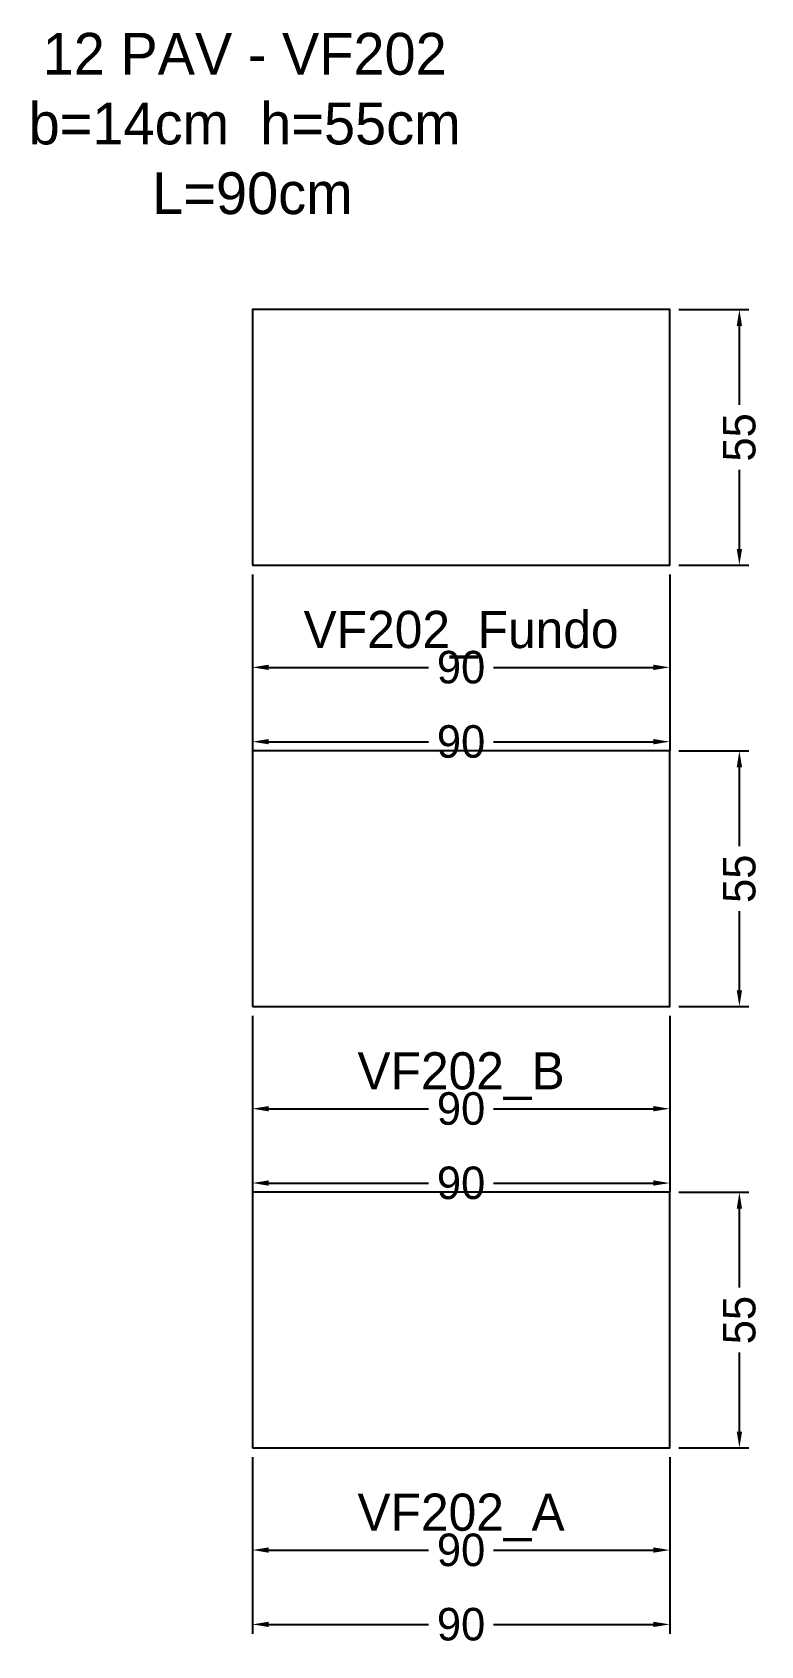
# Model space of a CAD drawing. Header units: metres. Extents: x -47 to 109, y -43 to 305.
import ezdxf

# ---------------------------------------------------------------- set-up
doc = ezdxf.new("R2010")
doc.units = ezdxf.units.M
for name, color, linetype in [('COTA', 3, 'Continuous'), ('NOMENCLATURA', 2, 'Continuous'), ('Paineis', 7, 'Continuous'), ('Texto Secao', 2, 'Continuous')]:
    doc.layers.add(name, color=color, linetype=linetype)
doc.dimstyles.new('COTA_VIG', dxfattribs={"dimtxt": 7, "dimasz": 3.5, "dimexe": 2, "dimexo": 2, "dimgap": 1.5, "dimtad": 1, "dimdec": 1, "dimcen": 2.5, "dimclrd": 3, "dimclre": 3, "dimclrt": 3, "dimazin": 3, "dimtfac": 1, "dimtmove": 0, "dimatfit": 3})

# ---------------------------------------------------------------- blocks, each defined once
blk = doc.blocks.new('_CLOSEDFILLED')
at = {"color": 0, "linetype": 'BYBLOCK'}
blk.add_solid([(-1, 0.164), (0, 0), (-1, -0.164)], dxfattribs=at)
blk = doc.blocks.new('*D1')
at = {"color": 3}
for p, q in [((0, -2), (0, -24)), ((89.8, -2), (89.8, -24)), ((3.5, -22), (37.9, -22)), ((51.9, -22), (86.3, -22))]:
    blk.add_line(p, q, dxfattribs=at)
at = {"layer": 'Defpoints'}
for p in [(0, 0), (89.8, 0), (0, -22)]:
    blk.add_point(p, dxfattribs=at)
at = {"layer": 'COTA', "color": 3, "xscale": 3.5, "yscale": 3.5, "rotation": 180}
blk.add_blockref('_CLOSEDFILLED', (0, -22), dxfattribs=at)
at = {"layer": 'COTA', "color": 3, "xscale": 3.5, "yscale": 3.5}
blk.add_blockref('_CLOSEDFILLED', (89.8, -22), dxfattribs=at)
at = {"layer": 'COTA', "color": 3, "insert": (44.9, -22), "char_height": 7, "attachment_point": 5}
blk.add_mtext('90', dxfattribs=at)
blk = doc.blocks.new('*D2')
at = {"color": 3}
for p, q in [((0, -2), (0, -40)), ((89.8, -2), (89.8, -40)), ((3.5, -38), (37.9, -38)), ((51.9, -38), (86.3, -38))]:
    blk.add_line(p, q, dxfattribs=at)
at = {"layer": 'Defpoints'}
for p in [(0, 0), (89.8, 0), (0, -38)]:
    blk.add_point(p, dxfattribs=at)
at = {"layer": 'COTA', "color": 3, "xscale": 3.5, "yscale": 3.5, "rotation": 180}
blk.add_blockref('_CLOSEDFILLED', (0, -38), dxfattribs=at)
at = {"layer": 'COTA', "color": 3, "xscale": 3.5, "yscale": 3.5}
blk.add_blockref('_CLOSEDFILLED', (89.8, -38), dxfattribs=at)
at = {"layer": 'COTA', "color": 3, "insert": (44.9, -38), "char_height": 7, "attachment_point": 5}
blk.add_mtext('90', dxfattribs=at)
blk = doc.blocks.new('*D3')
at = {"color": 3}
for p, q in [((91.8, 55), (106.8, 55)), ((104.8, 34.5), (104.8, 51.5)), ((104.8, 3.5), (104.8, 20.5)), ((91.8, 0), (106.8, 0))]:
    blk.add_line(p, q, dxfattribs=at)
at = {"layer": 'Defpoints'}
for p in [(89.8, 55), (89.8, 0), (104.8, 0)]:
    blk.add_point(p, dxfattribs=at)
at = {"layer": 'COTA', "color": 3, "xscale": 3.5, "yscale": 3.5}
for p, rotation in [((104.8, 55), 90), ((104.8, 0), 270)]:
    blk.add_blockref('_CLOSEDFILLED', p, dxfattribs=dict(at, rotation=rotation))
at = {"layer": 'COTA', "color": 3, "insert": (104.8, 27.5), "char_height": 7, "attachment_point": 5, "rotation": 90}
blk.add_mtext('55', dxfattribs=at)
blk = doc.blocks.new('*D4')
at = {"color": 3}
for p, q in [((0, 93), (0, 71)), ((89.8, 93), (89.8, 71)), ((3.5, 73), (37.9, 73)), ((51.9, 73), (86.3, 73))]:
    blk.add_line(p, q, dxfattribs=at)
at = {"layer": 'Defpoints'}
for p in [(0, 95), (89.8, 95), (0, 73)]:
    blk.add_point(p, dxfattribs=at)
at = {"layer": 'COTA', "color": 3, "xscale": 3.5, "yscale": 3.5, "rotation": 180}
blk.add_blockref('_CLOSEDFILLED', (0, 73), dxfattribs=at)
at = {"layer": 'COTA', "color": 3, "xscale": 3.5, "yscale": 3.5}
blk.add_blockref('_CLOSEDFILLED', (89.8, 73), dxfattribs=at)
at = {"layer": 'COTA', "color": 3, "insert": (44.9, 73), "char_height": 7, "attachment_point": 5}
blk.add_mtext('90', dxfattribs=at)
blk = doc.blocks.new('*D5')
at = {"color": 3}
for p, q in [((0, 93), (0, 55)), ((89.8, 93), (89.8, 55)), ((3.5, 57), (37.9, 57)), ((51.9, 57), (86.3, 57))]:
    blk.add_line(p, q, dxfattribs=at)
at = {"layer": 'Defpoints'}
for p in [(0, 95), (89.8, 95), (0, 57)]:
    blk.add_point(p, dxfattribs=at)
at = {"layer": 'COTA', "color": 3, "xscale": 3.5, "yscale": 3.5, "rotation": 180}
blk.add_blockref('_CLOSEDFILLED', (0, 57), dxfattribs=at)
at = {"layer": 'COTA', "color": 3, "xscale": 3.5, "yscale": 3.5}
blk.add_blockref('_CLOSEDFILLED', (89.8, 57), dxfattribs=at)
at = {"layer": 'COTA', "color": 3, "insert": (44.9, 57), "char_height": 7, "attachment_point": 5}
blk.add_mtext('90', dxfattribs=at)
blk = doc.blocks.new('*D6')
at = {"color": 3}
for p, q in [((91.8, 150), (106.8, 150)), ((104.8, 129.5), (104.8, 146.5)), ((104.8, 98.5), (104.8, 115.5)), ((91.8, 95), (106.8, 95))]:
    blk.add_line(p, q, dxfattribs=at)
at = {"layer": 'Defpoints'}
for p in [(89.8, 150), (89.8, 95), (104.8, 95)]:
    blk.add_point(p, dxfattribs=at)
at = {"layer": 'COTA', "color": 3, "xscale": 3.5, "yscale": 3.5}
for p, rotation in [((104.8, 150), 90), ((104.8, 95), 270)]:
    blk.add_blockref('_CLOSEDFILLED', p, dxfattribs=dict(at, rotation=rotation))
at = {"layer": 'COTA', "color": 3, "insert": (104.8, 122.5), "char_height": 7, "attachment_point": 5, "rotation": 90}
blk.add_mtext('55', dxfattribs=at)
blk = doc.blocks.new('*D7')
at = {"color": 3}
for p, q in [((0, 188), (0, 166)), ((89.8, 188), (89.8, 166)), ((3.5, 168), (37.9, 168)), ((51.9, 168), (86.3, 168))]:
    blk.add_line(p, q, dxfattribs=at)
at = {"layer": 'Defpoints'}
for p in [(0, 190), (89.8, 190), (0, 168)]:
    blk.add_point(p, dxfattribs=at)
at = {"layer": 'COTA', "color": 3, "xscale": 3.5, "yscale": 3.5, "rotation": 180}
blk.add_blockref('_CLOSEDFILLED', (0, 168), dxfattribs=at)
at = {"layer": 'COTA', "color": 3, "xscale": 3.5, "yscale": 3.5}
blk.add_blockref('_CLOSEDFILLED', (89.8, 168), dxfattribs=at)
at = {"layer": 'COTA', "color": 3, "insert": (44.9, 168), "char_height": 7, "attachment_point": 5}
blk.add_mtext('90', dxfattribs=at)
blk = doc.blocks.new('*D8')
at = {"color": 3}
for p, q in [((0, 188), (0, 150)), ((89.8, 188), (89.8, 150)), ((3.5, 152), (37.9, 152)), ((51.9, 152), (86.3, 152))]:
    blk.add_line(p, q, dxfattribs=at)
at = {"layer": 'Defpoints'}
for p in [(0, 190), (89.8, 190), (0, 152)]:
    blk.add_point(p, dxfattribs=at)
at = {"layer": 'COTA', "color": 3, "xscale": 3.5, "yscale": 3.5, "rotation": 180}
blk.add_blockref('_CLOSEDFILLED', (0, 152), dxfattribs=at)
at = {"layer": 'COTA', "color": 3, "xscale": 3.5, "yscale": 3.5}
blk.add_blockref('_CLOSEDFILLED', (89.8, 152), dxfattribs=at)
at = {"layer": 'COTA', "color": 3, "insert": (44.9, 152), "char_height": 7, "attachment_point": 5}
blk.add_mtext('90', dxfattribs=at)
blk = doc.blocks.new('*D9')
at = {"color": 3}
for p, q in [((91.8, 245), (106.8, 245)), ((104.8, 224.5), (104.8, 241.5)), ((104.8, 193.5), (104.8, 210.5)), ((91.8, 190), (106.8, 190))]:
    blk.add_line(p, q, dxfattribs=at)
at = {"layer": 'Defpoints'}
for p in [(89.8, 245), (89.8, 190), (104.8, 190)]:
    blk.add_point(p, dxfattribs=at)
at = {"layer": 'COTA', "color": 3, "xscale": 3.5, "yscale": 3.5}
for p, rotation in [((104.8, 245), 90), ((104.8, 190), 270)]:
    blk.add_blockref('_CLOSEDFILLED', p, dxfattribs=dict(at, rotation=rotation))
at = {"layer": 'COTA', "color": 3, "insert": (104.8, 217.5), "char_height": 7, "attachment_point": 5, "rotation": 90}
blk.add_mtext('55', dxfattribs=at)

msp = doc.modelspace()

# ---------------------------------------------------------------- linework, layer by layer
at = {"layer": 'Paineis'}
for points in [[(0, 190), (89.8, 190), (89.8, 245), (0, 245)], [(0, 95), (89.8, 95), (89.8, 150), (0, 150)], [(0, 0), (89.8, 0), (89.8, 55), (0, 55)]]:
    msp.add_lwpolyline(points, close=True, dxfattribs=at)

# ---------------------------------------------------------------- texts
at = {"layer": 'NOMENCLATURA', "insert": (0, 285), "char_height": 9, "width": 109.8, "attachment_point": 5}
msp.add_mtext('12 PAV - VF202  b=14cm  h=55cm  L=90cm', dxfattribs=at)
at = {"layer": 'Texto Secao', "char_height": 8, "width": 109.8, "attachment_point": 5}
for s, insert in [('VF202_Fundo', (44.9, 175)), ('VF202_B', (44.9, 80)), ('VF202_A', (44.9, -15))]:
    msp.add_mtext(s, dxfattribs=dict(at, insert=insert))

# ---------------------------------------------------------------- dimensions: what is measured, and where the dimension line sits
at = {"layer": 'COTA'}
for base, p1, p2, picture, middle in [((104.8, 190), (89.8, 190), (89.8, 245), '*D9', (104.8, 217.5)), ((104.8, 95), (89.8, 95), (89.8, 150), '*D6', (104.8, 122.5)), ((104.8, 0), (89.8, 0), (89.8, 55), '*D3', (104.8, 27.5))]:
    dim = msp.add_linear_dim(base=base, p1=p1, p2=p2, angle=90, dimstyle='COTA_VIG', dxfattribs=at)
    dim.commit()
    dim.dimension.update_dxf_attribs({"geometry": picture, "text_midpoint": middle})
for base, p1, p2, picture, middle in [((0, 168), (0, 190), (89.8, 190), '*D7', (44.9, 168)), ((0, 152), (0, 190), (89.8, 190), '*D8', (44.9, 152)), ((0, 73), (0, 95), (89.8, 95), '*D4', (44.9, 73)), ((0, 57), (0, 95), (89.8, 95), '*D5', (44.9, 57)), ((0, -22), (0, 0), (89.8, 0), '*D1', (44.9, -22)), ((0, -38), (0, 0), (89.8, 0), '*D2', (44.9, -38))]:
    dim = msp.add_linear_dim(base=base, p1=p1, p2=p2, dimstyle='COTA_VIG', dxfattribs=at)
    dim.commit()
    dim.dimension.update_dxf_attribs({"geometry": picture, "text_midpoint": middle})

doc.saveas('drawing.dxf')
